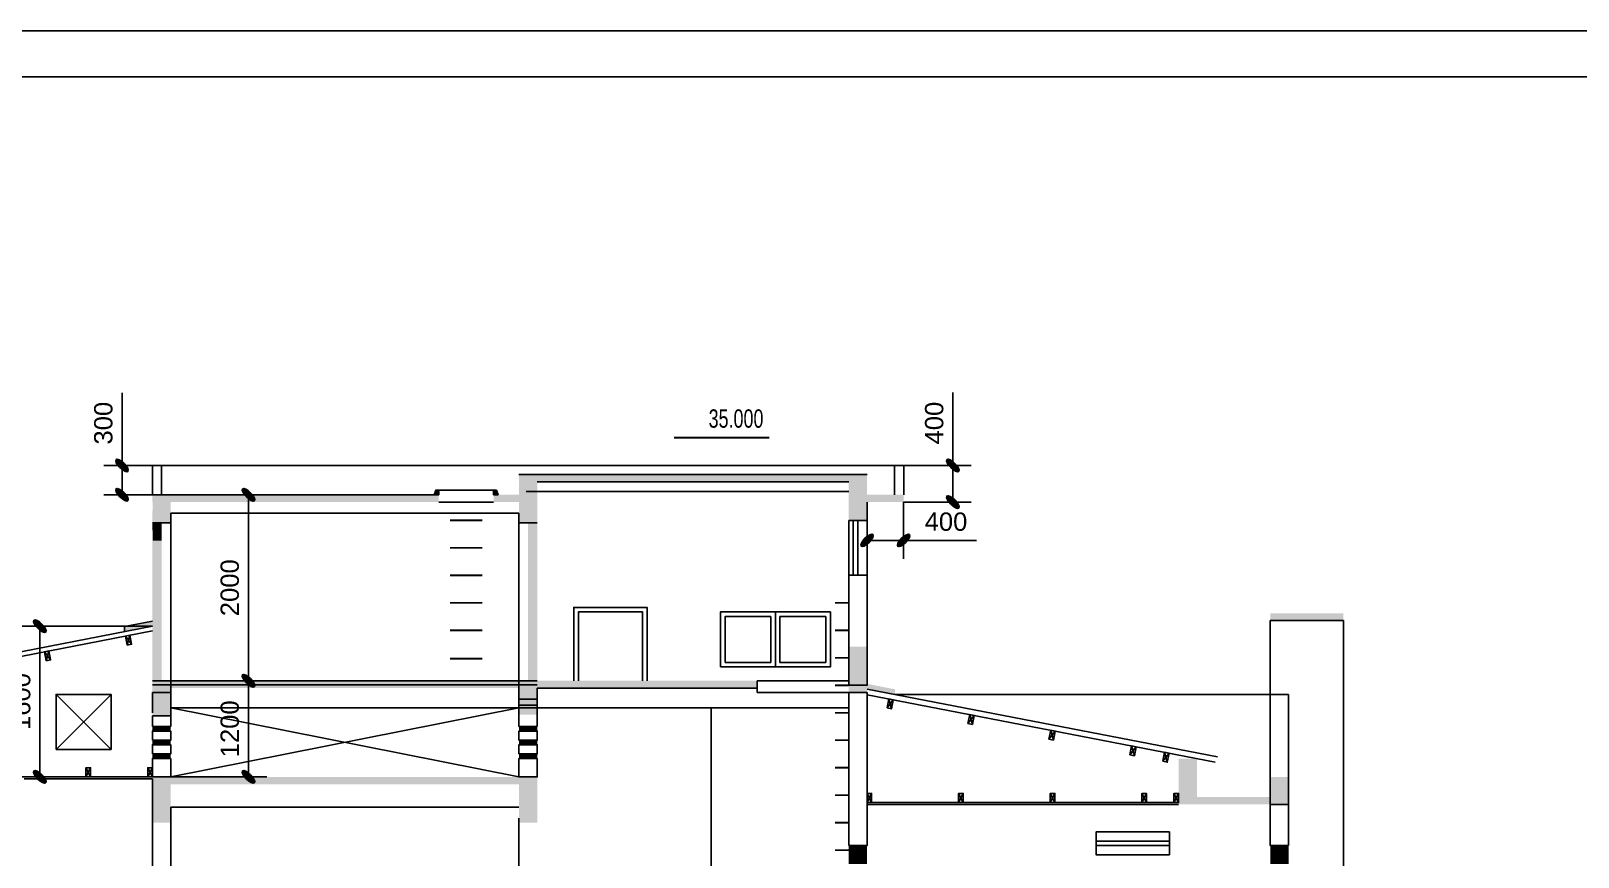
# Model space of a CAD drawing. Extents: x 5324 to 86020, y 1640 to 57560.
# Drawn here: x 42504 to 59389, y 48543 to 57560 of the extents above; entities that cross this region are included whole.
import ezdxf

# ---------------------------------------------------------------- set-up
doc = ezdxf.new("R2010")
doc.units = 0
doc.layers.get('0').update_dxf_attribs({"linetype": 'CONTINUOUS'})
doc.layers.get('DEFPOINTS').update_dxf_attribs({"linetype": 'CONTINUOUS'})
for name, color, linetype in [('BAO', 3, 'CONTINUOUS'), ('CUA', 4, 'CONTINUOUS'), ('DIM', 6, 'CONTINUOUS'), ('MAT_CAT', 5, 'CONTINUOUS'), ('mc1', 7, 'CONTINUOUS'), ('MDUNG', 3, 'CONTINUOUS'), ('NET', 5, 'CONTINUOUS'), ('TEXT', 7, 'CONTINUOUS'), ('TUONG', 35, 'CONTINUOUS')]:
    doc.layers.add(name, color=color, linetype=linetype)
doc.styles.add('DIM', font='VHELVEN.TTF')
doc.styles.add('VNI-HELVE', font='VHELVEN.TTF')
doc.dimstyles.new('DIM100S', dxfattribs={"dimtxt": 200, "dimasz": 130, "dimexe": 200, "dimexo": 0, "dimgap": 100, "dimtad": 1, "dimdec": 0, "dimrnd": 50, "dimzin": 0, "dimdsep": 46, "dimtxsty": 'VNI-HELVE', "dimblk1": 'ARCHTICK', "dimblk2": 'ARCHTICK', "dimsah": 1, "dimcen": 0, "dimclrd": 6, "dimclre": 6, "dimclrt": 6, "dimadec": 0, "dimazin": 0, "dimtfac": 1, "dimtdec": 0, "dimtofl": 0, "dimtmove": 0, "dimatfit": 3, "dimfxl": 0, "dimtolj": 1, "dimtzin": 0, "dimarcsym": 0})

# ---------------------------------------------------------------- blocks, each defined once
blk = doc.blocks.new('xg')
at = {"layer": 'mc1', "color": 4, "linetype": 'ByBlock'}
for p, q in [((0, 0), (-50, -100)), ((-50, 0), (0, -100))]:
    blk.add_line(p, q, dxfattribs=at)
blk.add_lwpolyline([(-50, -100), (0, -100), (0, 0), (-50, 0)], close=True, dxfattribs=at)
blk = doc.blocks.new('_ArchTick')
h = blk.add_hatch(color=256)
edge = h.paths.add_edge_path()
edge.add_ellipse((0, 0), major_axis=(0.5, 0.5), ratio=0.348148, start_angle=0, end_angle=360)
blk.add_ellipse((0, 0), major_axis=(0.5, 0.5), ratio=0.348148)
blk = doc.blocks.new('*D69')
at = {"color": 6, "linetype": 'ByBlock'}
for p, q in [((52565, 52818), (52565, 53613)), ((52029, 52818), (52765, 52818)), ((52565, 52418), (52565, 52818)), ((52029, 52418), (52765, 52418))]:
    blk.add_line(p, q, dxfattribs=at)
at = {"layer": 'DEFPOINTS', "color": 0, "linetype": 'ByBlock'}
for p in [(52029, 52818), (52565, 52818), (52029, 52418)]:
    blk.add_point(p, dxfattribs=at)
at = {"color": 6, "linetype": 'ByBlock', "xscale": 130, "yscale": 130, "zscale": 130}
for p, rotation in [((52565, 52818), 90), ((52565, 52418), 270)]:
    blk.add_blockref('_ArchTick', p, dxfattribs=dict(at, rotation=rotation))
at = {"color": 6, "linetype": 'ByBlock', "insert": (52363, 53280), "char_height": 200, "attachment_point": 5, "rotation": 90, "style": 'VNI-HELVE'}
blk.add_mtext('\\A1;400', dxfattribs=at)
blk = doc.blocks.new('*D70')
at = {"color": 6, "linetype": 'ByBlock'}
for p, q in [((51629, 52418), (51629, 51800)), ((52029, 52418), (52029, 51800)), ((51629, 52000), (52029, 52000)), ((52029, 52000), (52823, 52000))]:
    blk.add_line(p, q, dxfattribs=at)
at = {"layer": 'DEFPOINTS', "color": 0, "linetype": 'ByBlock'}
for p in [(51629, 52418), (52029, 52418), (52029, 52000)]:
    blk.add_point(p, dxfattribs=at)
at = {"color": 6, "linetype": 'ByBlock', "xscale": 130, "yscale": 130, "zscale": 130, "rotation": 180}
blk.add_blockref('_ArchTick', (51629, 52000), dxfattribs=at)
at = {"color": 6, "linetype": 'ByBlock', "xscale": 130, "yscale": 130, "zscale": 130}
blk.add_blockref('_ArchTick', (52029, 52000), dxfattribs=at)
at = {"color": 6, "linetype": 'ByBlock', "insert": (52491, 52203), "char_height": 200, "attachment_point": 5, "style": 'VNI-HELVE'}
blk.add_mtext('\\A1;400', dxfattribs=at)
blk = doc.blocks.new('*D112')
at = {"color": 6, "linetype": 'ByBlock'}
for p, q in [((43498, 52818), (43498, 53610)), ((43829, 52818), (43298, 52818)), ((43498, 52498), (43498, 52818)), ((43829, 52498), (43298, 52498))]:
    blk.add_line(p, q, dxfattribs=at)
at = {"layer": 'DEFPOINTS', "color": 0, "linetype": 'ByBlock'}
for p in [(43498, 52818), (43829, 52818), (43829, 52498)]:
    blk.add_point(p, dxfattribs=at)
at = {"color": 6, "linetype": 'ByBlock', "xscale": 130, "yscale": 130, "zscale": 130}
for p, rotation in [((43498, 52818), 90), ((43498, 52498), 270)]:
    blk.add_blockref('_ArchTick', p, dxfattribs=dict(at, rotation=rotation))
at = {"color": 6, "linetype": 'ByBlock', "insert": (43295, 53279), "char_height": 200, "attachment_point": 5, "rotation": 90, "style": 'VNI-HELVE'}
blk.add_mtext('\\A1;300', dxfattribs=at)
blk = doc.blocks.new('*D169')
at = {"color": 6, "linetype": 'ByBlock'}
for p, q in [((43829, 51063), (42401, 51063)), ((42601, 51063), (42601, 49418)), ((43829, 49418), (42401, 49418))]:
    blk.add_line(p, q, dxfattribs=at)
at = {"layer": 'DEFPOINTS', "color": 0, "linetype": 'ByBlock'}
for p in [(43829, 51063), (42601, 49418), (43829, 49418)]:
    blk.add_point(p, dxfattribs=at)
at = {"color": 6, "linetype": 'ByBlock', "xscale": 130, "yscale": 130, "zscale": 130}
for p, rotation in [((42601, 51063), 90), ((42601, 49418), 270)]:
    blk.add_blockref('_ArchTick', p, dxfattribs=dict(at, rotation=rotation))
at = {"color": 6, "linetype": 'ByBlock', "insert": (42399, 50241), "char_height": 200, "attachment_point": 5, "rotation": 90, "style": 'VNI-HELVE'}
blk.add_mtext('\\A1;1600', dxfattribs=at)
blk = doc.blocks.new('*D170')
at = {"color": 6, "linetype": 'ByBlock'}
for p, q in [((44029, 52498), (45078, 52498)), ((44878, 52498), (44878, 50468)), ((44029, 50468), (45078, 50468))]:
    blk.add_line(p, q, dxfattribs=at)
at = {"layer": 'DEFPOINTS', "color": 0, "linetype": 'ByBlock'}
for p in [(44029, 52498), (44029, 50468), (44878, 50468)]:
    blk.add_point(p, dxfattribs=at)
at = {"color": 6, "linetype": 'ByBlock', "xscale": 130, "yscale": 130, "zscale": 130}
for p, rotation in [((44878, 52498), 90), ((44878, 50468), 270)]:
    blk.add_blockref('_ArchTick', p, dxfattribs=dict(at, rotation=rotation))
at = {"color": 6, "linetype": 'ByBlock', "insert": (44675, 51483), "char_height": 200, "attachment_point": 5, "rotation": 90, "style": 'VNI-HELVE'}
blk.add_mtext('\\A1;2000', dxfattribs=at)
blk = doc.blocks.new('*D171')
at = {"color": 6, "linetype": 'ByBlock'}
for p, q in [((44029, 50468), (45078, 50468)), ((44878, 50468), (44878, 49418)), ((44029, 49418), (45078, 49418))]:
    blk.add_line(p, q, dxfattribs=at)
at = {"layer": 'DEFPOINTS', "color": 0, "linetype": 'ByBlock'}
for p in [(44029, 50468), (44029, 49418), (44878, 49418)]:
    blk.add_point(p, dxfattribs=at)
at = {"color": 6, "linetype": 'ByBlock', "xscale": 130, "yscale": 130, "zscale": 130}
for p, rotation in [((44878, 50468), 90), ((44878, 49418), 270)]:
    blk.add_blockref('_ArchTick', p, dxfattribs=dict(at, rotation=rotation))
at = {"color": 6, "linetype": 'ByBlock', "insert": (44675, 49943), "char_height": 200, "attachment_point": 5, "rotation": 90, "style": 'VNI-HELVE'}
blk.add_mtext('\\A1;1200', dxfattribs=at)

msp = doc.modelspace()

# ---------------------------------------------------------------- linework, layer by layer
at = {"layer": 'BAO', "color": 3, "linetype": 'Continuous'}
for p, q in [((47829.2, 50338.4), (47829.2, 50268.4)), ((48029.2, 50068.4), (48029.2, 50388.4)), ((48029.2, 50268.4), (48029.2, 50338.4)), ((44029.2, 49968.4), (44029.2, 50173.4)), ((47829.2, 50268.4), (48029.2, 50268.4)), ((47829.2, 50268.4), (47829.2, 50068.4)), ((48029.2, 50201.6), (47829.2, 50201.6)), ((43829.2, 50085.3), (43829.2, 49968.4)), ((47829.2, 50068.4), (47829.2, 49968.4)), ((48029.2, 49968.4), (48029.2, 50068.4)), ((43829.2, 49968.4), (44029.2, 49968.4)), ((47829.2, 49968.4), (48029.2, 49968.4))]:
    msp.add_line(p, q, dxfattribs=at)
at = {"layer": 'BAO', "color": 4, "linetype": 'Continuous'}
for p, q in [((43829.2, 49418.4), (42429.2, 49418.4)), ((43829.2, 49398.4), (42429.2, 49398.4)), ((55029.2, 49138.4), (51629.2, 49138.4)), ((55029.2, 49118.4), (51629.2, 49118.4))]:
    msp.add_line(p, q, dxfattribs=at)
at = {"layer": 'BAO', "color": 3, "linetype": 'Continuous'}
for points in [[(51929.2, 52498.4), (51929.2, 52818.4), (52029.2, 52818.4), (52029.2, 52498.4)], [(43829.2, 52191), (44029.2, 52191)], [(50429.2, 50468.4), (50429.2, 50338.4)], [(44029.2, 50173.4), (47829.2, 49418.4)], [(47829.2, 50173.4), (44029.2, 49418.4)], [(47829.2, 50173.4), (51429.2, 50173.4)], [(43829.2, 49398.4), (43829.2, 46268.4)], [(44029.2, 49088), (44029.2, 46268.4)]]:
    msp.add_lwpolyline(points, dxfattribs=at)
for points in [[(43829.2, 49818.4), (44029.2, 49818.4), (44029.2, 49918.4), (43829.2, 49918.4)], [(47829.2, 49818.4), (48029.2, 49818.4), (48029.2, 49918.4), (47829.2, 49918.4)], [(43829.2, 49668.4), (44029.2, 49668.4), (44029.2, 49768.4), (43829.2, 49768.4)], [(47829.2, 49668.4), (48029.2, 49668.4), (48029.2, 49768.4), (47829.2, 49768.4)], [(47829.2, 49418.4), (48029.2, 49418.4), (48029.2, 49618.4), (47829.2, 49618.4)]]:
    msp.add_lwpolyline(points, close=True, dxfattribs=at)
at = {"layer": 'CUA', "color": 4, "linetype": 'ByBlock'}
for p, q in [((42778.1, 50318.4), (43378.1, 49718.4)), ((43378.1, 50318.4), (42778.1, 49718.4)), ((50429.2, 50468.4), (51429.2, 50468.4)), ((50429.2, 50338.4), (51429.2, 50338.4))]:
    msp.add_line(p, q, dxfattribs=at)
at = {"layer": 'CUA', "color": 4}
for points in [[(50029.2, 50618.4), (50029.2, 51218.4), (50629.2, 51218.4), (50629.2, 50618.4)], [(50079.2, 50668.4), (50079.2, 51168.4), (50579.2, 51168.4), (50579.2, 50668.4)], [(50629.2, 50618.4), (50629.2, 51218.4), (51229.2, 51218.4), (51229.2, 50618.4)], [(50679.2, 50668.4), (50679.2, 51168.4), (51179.2, 51168.4), (51179.2, 50668.4)]]:
    msp.add_lwpolyline(points, close=True, dxfattribs=at)
at = {"layer": 'CUA', "color": 4, "linetype": 'ByBlock'}
for points in [[(42778.1, 49718.4), (43378.1, 49718.4), (43378.1, 50318.4), (42778.1, 50318.4)], [(54929.2, 48818.4), (54129.2, 48818.4), (54129.2, 48718.4), (54929.2, 48718.4)], [(54929.2, 48668.4), (54129.2, 48668.4), (54129.2, 48718.4), (54929.2, 48718.4)], [(54929.2, 48668.4), (54129.2, 48668.4), (54129.2, 48568.4), (54929.2, 48568.4)]]:
    msp.add_lwpolyline(points, close=True, dxfattribs=at)
at = {"layer": 'MAT_CAT', "color": 5, "linetype": 'Continuous'}
for points in [[(51629.2, 52718.4), (47829.2, 52718.4)], [(51429.2, 52638.4), (48029.2, 52638.4)], [(44029.2, 52191), (43829.3, 52187)], [(47829.2, 52191), (48029.2, 52191)], [(56029.2, 51125.3), (56829.2, 51125.3)], [(43829.2, 50466.7), (48029.2, 50466.7)], [(48029.2, 50421.6), (43829.2, 50421.6)], [(48029.2, 50388.4), (50429.2, 50388.4)], [(44029.2, 50085.3), (43829.2, 50085.3)]]:
    msp.add_lwpolyline(points, dxfattribs=at)
for points in [[(47829.2, 52191), (48029.2, 52191), (47829.2, 52718.4), (48029.2, 52718.4)], [(44029.2, 52191), (44029.2, 52498.4), (43829.2, 52191), (43833.1, 52498.4)], [(43833.1, 51998.4), (43929.2, 51998.4), (43829.2, 52191), (43929.2, 52191)], [(43829.2, 50466.7), (43929.2, 50466.7), (43829.2, 50838.4), (43929.2, 50838.4)], [(47929.2, 50838.4), (47929.2, 50468.4), (48029.2, 50838.4), (48029.2, 50468.4)], [(43829.2, 50085.3), (44029.2, 50085.3), (43829.2, 50466.7), (44029.2, 50466.7)], [(47829.2, 50098.4), (48029.2, 50098.4), (47829.2, 50388.4), (48029.2, 50388.4)]]:
    msp.add_solid(points, dxfattribs=at)
at = {"layer": 'mc1', "color": 4, "linetype": 'ByBlock'}
for p, q in [((46954.2, 52548.4), (47554.2, 52548.4)), ((46954.2, 52418.4), (47554.2, 52418.4)), ((51429.2, 52218.4), (51429.2, 51618.4)), ((51629.2, 52218.4), (51429.2, 52218.4)), ((51479.2, 52218.4), (51479.2, 51618.4)), ((51529.2, 52218.4), (51529.2, 51618.4)), ((51629.2, 51618.4), (51629.2, 52218.4)), ((51429.2, 51618.4), (51629.2, 51618.4)), ((51629.2, 50377.2), (55454.2, 49636.9))]:
    msp.add_line(p, q, dxfattribs=at)
at = {"layer": 'mc1', "color": 5, "linetype": 'ByBlock'}
for points in [[(46904.2, 52498.4), (46954.2, 52498.4), (46954.2, 52548.4), (46924.2, 52548.4)], [(47604.2, 52498.4), (47554.2, 52498.4), (47554.2, 52548.4), (47584.2, 52548.4)]]:
    msp.add_lwpolyline(points, close=True, dxfattribs=at)
at = {"layer": 'mc1', "color": 4, "linetype": 'ByBlock'}
for points in [[(48429.2, 50468.4), (48429.2, 51268.4), (49229.2, 51268.4), (49229.2, 50468.4)], [(48479.2, 50468.4), (48479.2, 51218.4), (49179.2, 51218.4), (49179.2, 50468.4)]]:
    msp.add_lwpolyline(points, dxfattribs=at)
at = {"layer": 'mc1', "color": 5, "linetype": 'ByBlock'}
for points in [[(48029.2, 52638.4), (48029.2, 52718.4), (51429.2, 52638.4), (51429.2, 52718.4)], [(51429.2, 52718.4), (51629.2, 52718.4), (51429.2, 52218.4), (51629.2, 52218.4)], [(46924.2, 52548.4), (46954.2, 52548.4), (46904.2, 52498.4), (46954.2, 52498.4)], [(47554.2, 52548.4), (47584.2, 52548.4), (47554.2, 52498.4), (47604.2, 52498.4)], [(43829.2, 52418.4), (43829.2, 52498.4), (46954.2, 52418.4), (46954.2, 52498.4)], [(47554.2, 52418.4), (47554.2, 52498.4), (47829.2, 52418.4), (47829.2, 52498.4)], [(47929.2, 52418.4), (48029.2, 52418.4), (47929.2, 50838.4), (48029.2, 50838.4)], [(51629.2, 52418.4), (51629.2, 52498.4), (52029.2, 52418.4), (52029.2, 52498.4)], [(43829.2, 51998.4), (43929.2, 51998.4), (43829.2, 50838.4), (43929.2, 50838.4)], [(56029.2, 51125.3), (56029.2, 51205.3), (56829.2, 51125.3), (56829.2, 51205.3)], [(51429.2, 50838.4), (51629.2, 50838.4), (51429.2, 50338.4), (51629.2, 50338.4)], [(44029.2, 50388.4), (44029.2, 50468.4), (48029.2, 50388.4), (48029.2, 50468.4)], [(48029.2, 50388.4), (48029.2, 50468.4), (50429.2, 50388.4), (50429.2, 50468.4)], [(43829.2, 49968.4), (43829.2, 49918.4), (44029.2, 49968.4), (44029.2, 49918.4)], [(43829.2, 49818.4), (43829.2, 49768.4), (44029.2, 49818.4), (44029.2, 49768.4)], [(47829.2, 49968.4), (47829.2, 49918.4), (48029.2, 49968.4), (48029.2, 49918.4)], [(47829.2, 49818.4), (47829.2, 49768.4), (48029.2, 49818.4), (48029.2, 49768.4)], [(43829.2, 49668.4), (43829.2, 49618.4), (44029.2, 49668.4), (44029.2, 49618.4)], [(47829.2, 49668.4), (47829.2, 49618.4), (48029.2, 49668.4), (48029.2, 49618.4)], [(55229.2, 49618.4), (55029.2, 49618.4), (55229.2, 49118.4), (55029.2, 49118.4)], [(43829.2, 49418.4), (44029.2, 49418.4), (43829.2, 48918.4), (44029.2, 48918.4)], [(44029.2, 49338.4), (44029.2, 49418.4), (48029.2, 49338.4), (48029.2, 49418.4)], [(47829.2, 49418.4), (48029.2, 49418.4), (47829.2, 48918.4), (48029.2, 48918.4)], [(56229.2, 49418.4), (56029.2, 49418.4), (56229.2, 49118.4), (56029.2, 49118.4)], [(56029.2, 49118.4), (56029.2, 49198.4), (55229.2, 49118.4), (55229.2, 49198.4)], [(51429.2, 48668.4), (51629.2, 48668.4), (51429.2, 48468.4), (51629.2, 48468.4)], [(56229.2, 48668.4), (56029.2, 48668.4), (56229.2, 48468.4), (56029.2, 48468.4)]]:
    msp.add_solid(points, dxfattribs=at)
at = {"layer": 'MDUNG', "color": 3, "linetype": 'Continuous'}
msp.add_lwpolyline([(47910.7, 52533.7), (51429.2, 52533.7)], dxfattribs=at)
at = {"layer": 'NET', "color": 5, "linetype": 'Continuous'}
for p, q in [((43829.2, 52498.4), (46904.2, 52498.4)), ((43523.5, 51060), (43523.5, 51003.8))]:
    msp.add_line(p, q, dxfattribs=at)
for points in [[(43523.5, 51003.8), (43829.2, 51062.9), (43523.5, 51060), (43829.2, 51119.2)], [(51934.9, 50318.1), (51629.2, 50377.2), (51934.9, 50374.3), (51629.2, 50433.5)]]:
    msp.add_solid(points, dxfattribs=at)
at = {"layer": 'TEXT'}
msp.add_line((49419.8, 52818.4), (49749.2, 52818.4), dxfattribs=at)
msp.add_lwpolyline([(49579.7, 52818.4, 0, 150, 0), (49579.7, 52968.4, 0, 0, 0), (49579.7, 53158.9, 20, 20, 0)], format="xyseb", dxfattribs=at)
at = {"layer": 'TEXT', "const_width": 20}
msp.add_lwpolyline([(49523.9, 53120.4), (50562.6, 53120.4)], dxfattribs=at)
at = {"layer": 'TEXT', "color": 7, "linetype": 'ByBlock', "const_width": 20}
for points in [[(47429.2, 52218.4), (47079.2, 52218.4)], [(47429.2, 51918.4), (47079.2, 51918.4)], [(47429.2, 51618.4), (47079.2, 51618.4)], [(47429.2, 51318.4), (47079.2, 51318.4)], [(51429.2, 51318.4), (51279.2, 51318.4)], [(47429.2, 51018.4), (47079.2, 51018.4)], [(51429.2, 51018.4), (51279.2, 51018.4)], [(47429.2, 50708), (47079.2, 50708)], [(51429.2, 50718.4), (51279.2, 50718.4)], [(51429.2, 50418.4), (51279.2, 50418.4)], [(51429.2, 50118.4), (51279.2, 50118.4)], [(51429.2, 49818.4), (51279.2, 49818.4)], [(51429.2, 49518.4), (51279.2, 49518.4)], [(51429.2, 49218.4), (51279.2, 49218.4)], [(51429.2, 48918.4), (51279.2, 48918.4)], [(51429.2, 48618.4), (51279.2, 48618.4)]]:
    msp.add_lwpolyline(points, dxfattribs=at)
at = {"layer": 'TUONG', "color": 3, "linetype": 'ByBlock'}
for p, q in [((43829.2, 52818.4), (51929.2, 52818.4)), ((36519.7, 49648.2), (43829.2, 51062.9)), ((36529.2, 49599.1), (43829.2, 51012)), ((43523.5, 51060), (43829.2, 51119.2)), ((56029.2, 49118.4), (56029.2, 51125.3)), ((56829.2, 22218.4), (56829.2, 51125.3)), ((56829.2, 46268.4), (56829.2, 51018.4)), ((44029.2, 50338.4), (43829.2, 50338.4)), ((43829.2, 50338.4), (43829.2, 50118.4)), ((44029.2, 50118.4), (44029.2, 50338.4)), ((51933, 50318.4), (56229.2, 50318.4)), ((56229.2, 49118.4), (56229.2, 50318.4)), ((49929.2, 46218.4), (49929.2, 50173.4)), ((51629.2, 50315.2), (55429.2, 49579.7)), ((47829.2, 46218.4), (47829.2, 48968.4))]:
    msp.add_line(p, q, dxfattribs=at)
at = {"layer": 'TUONG', "color": 3, "linetype": 'Continuous'}
for p, q in [((47829.2, 52298.4), (44029.2, 52298.4)), ((44029.2, 52298.4), (44029.2, 50338.4)), ((47829.2, 50338.4), (47829.2, 52298.4)), ((44029.2, 50173.4), (47829.2, 50173.4))]:
    msp.add_line(p, q, dxfattribs=at)
at = {"layer": 'TUONG', "color": 4, "linetype": 'Continuous'}
msp.add_line((44029.2, 49088), (47829.2, 49088), dxfattribs=at)
at = {"layer": 'TUONG', "color": 3, "linetype": 'ByBlock'}
for points in [[(86019.7, 1639.6), (5323.7, 1639.6), (5323.7, 57560.3), (86019.7, 57560.3)], [(85519.7, 2139.6), (5823.7, 2139.6), (5823.7, 57060.3), (85519.7, 57060.3)], [(51429.2, 50418.4), (51629.2, 50418.4), (51629.2, 51618.4), (51429.2, 51618.4)], [(51429.2, 48668.4), (51629.2, 48668.4), (51629.2, 50338.4), (51429.2, 50338.4)], [(43829.2, 49418.4), (44029.2, 49418.4), (44029.2, 49618.4), (43829.2, 49618.4)], [(56229.2, 48668.4), (56029.2, 48668.4), (56029.2, 49118.4), (56229.2, 49118.4)]]:
    msp.add_lwpolyline(points, close=True, dxfattribs=at)
at = {"layer": 'TUONG', "color": 3, "linetype": 'Continuous'}
msp.add_lwpolyline([(43929.2, 52498.4), (43929.2, 52818.4), (43829.2, 52818.4), (43829.2, 52498.4)], dxfattribs=at)

# ---------------------------------------------------------------- block references
at = {"layer": 'DIM', "color": 5, "linetype": 'ByBlock'}
for p, rotation in [((43583.7, 50964.5), 10.95406264339936), ((42700.1, 50793.5), 10.95406264339936), ((51915.3, 50259.8), 349.0459373566007), ((52798.9, 50088.8), 349.0459373566007), ((53682.5, 49917.8), 349.0459373566007), ((54566.1, 49746.8), 349.0459373566007), ((54925, 49677.3), 349.0459373566007)]:
    msp.add_blockref('xg', p, dxfattribs=dict(at, rotation=rotation))
for p in [(43154.2, 49518.4), (43829.2, 49518.4), (51679.2, 49238.4), (52679.2, 49238.4), (53679.2, 49238.4), (54679.2, 49238.4), (55029.2, 49238.4)]:
    msp.add_blockref('xg', p, dxfattribs=at)

# ---------------------------------------------------------------- texts
at = {"layer": 'TEXT', "color": 7, "style": 'DIM', "width": 0.7}
msp.add_attdef('35.000', (49900.4, 53229.6), '', height=200, dxfattribs=at)

# ---------------------------------------------------------------- dimensions: what is measured, and where the dimension line sits
at = {"layer": 'DIM', "color": 6}
dim = msp.add_linear_dim(base=(43497.9, 52818.4), p1=(43829.2, 52498.4), p2=(43829.2, 52818.4), angle=90, text='300', dimstyle='DIM100S', override={"dimblk1": 'ARCHTICK', "dimblk2": 'ARCHTICK', "dimclrd": 6, "dimclre": 6, "dimclrt": 6}, dxfattribs=at)
dim.commit()
dim.dimension.update_dxf_attribs({"geometry": '*D112', "text_midpoint": (43295.1, 53279.4)})
at = {"layer": 'DIM', "color": 6, "linetype": 'ByBlock'}
dim = msp.add_linear_dim(base=(52565.4, 52818.4), p1=(52029.2, 52418.4), p2=(52029.2, 52818.4), angle=90, dimstyle='DIM100S', dxfattribs=at)
dim.commit()
dim.dimension.update_dxf_attribs({"geometry": '*D69', "text_midpoint": (52362.6, 53280.5)})
at = {"layer": 'DIM', "color": 6, "linetype": 'Continuous'}
for base, p1, p2, text, picture, middle in [((44877.5, 50468.4), (44029.2, 52498.4), (44029.2, 50468.4), '2000', '*D170', (44674.8, 51483.4)), ((42601.4, 49418.4), (43829.2, 51062.9), (43829.2, 49418.4), '1600', '*D169', (42398.6, 50240.7)), ((44877.5, 49418.4), (44029.2, 50468.4), (44029.2, 49418.4), '1200', '*D171', (44674.8, 49943.4))]:
    dim = msp.add_linear_dim(base=base, p1=p1, p2=p2, angle=90, text=text, dimstyle='DIM100S', dxfattribs=at)
    dim.commit()
    dim.dimension.update_dxf_attribs({"geometry": picture, "text_midpoint": middle})
at = {"layer": 'DIM', "color": 6, "linetype": 'ByBlock'}
dim = msp.add_linear_dim(base=(52029.2, 52000.3), p1=(51629.2, 52418.4), p2=(52029.2, 52418.4), dimstyle='DIM100S', dxfattribs=at)
dim.commit()
dim.dimension.update_dxf_attribs({"geometry": '*D70', "text_midpoint": (52491.2, 52203.1)})

doc.saveas('drawing.dxf')
